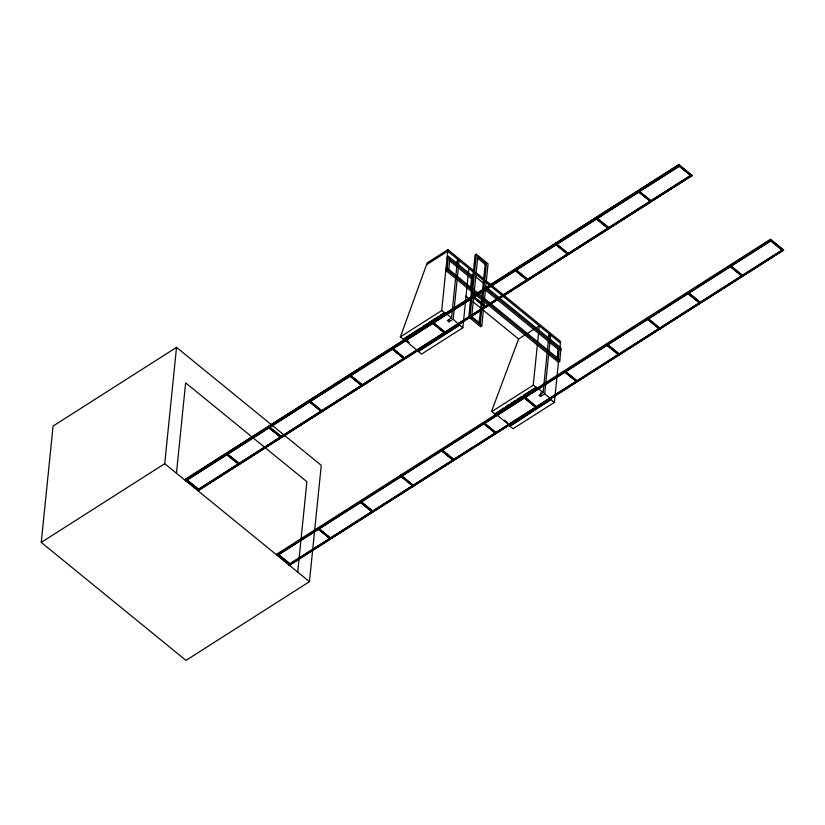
<?xml version="1.0" encoding="UTF-8"?>
<svg xmlns="http://www.w3.org/2000/svg" width="825" height="825" viewBox="0 0 825 825"><rect width="100%" height="100%" fill="white"/><g stroke="black" fill="none" stroke-linecap="round" stroke-linejoin="round"><path stroke-width="1.24" d="M41.25 542.407L53.068 426.092L176.529 347.366L321.255 465.352L309.447 581.666L185.986 660.392L41.25 542.407L164.711 463.681L176.529 347.366M176.447 473.241L185.625 382.862L306.89 481.718L297.712 572.096M198.34 489.349L186.605 479.779L186.532 480.449L198.268 490.019L198.474 489.153L186.739 479.583L186.656 480.367L198.392 489.937M197.649 489.679L197.567 490.463L691.35 175.601L691.433 174.818L197.639 489.792M198.423 490.432L692.216 175.447L198.423 490.432L185.13 479.469L678.913 164.608L692.206 175.57M226.432 454.389L238.796 464.176L238.868 463.506L227.133 453.936L226.432 454.389L238.178 463.836M227.061 454.606L227.267 453.74L239.002 463.31L238.92 464.093L227.184 454.523M268.61 427.484L280.356 436.941L268.61 427.484L269.311 427.041L281.047 436.611L280.985 437.271M269.311 427.041L269.249 427.711L281.108 437.198L281.191 436.404L269.455 426.845L269.373 427.628M276.653 554.214L289.967 564.939L783.75 250.068L770.447 239.229L276.653 554.214L289.967 564.939M277.448 554.73L277.365 555.514L771.148 240.653L771.231 239.869L277.324 554.751L277.252 555.421L771.035 240.56L783.007 250.315L289.224 565.177L289.183 564.3L782.966 249.428L783.007 250.315M278.138 554.4L278.077 555.07L289.802 564.63L289.874 563.97L278.138 554.4L277.437 554.854M308.354 401.012L321.668 411.727M309.148 401.528L308.952 402.218M309.901 401.785L309.983 401.002M320.884 411.097L320.925 411.974L320.997 411.304M321.719 410.561L321.75 411.448L309.787 401.692M329.711 538.457L317.976 528.887L330.34 538.787L330.536 537.931L318.801 528.361L318.728 529.145L330.464 538.715M318.605 529.227L318.667 528.557L330.402 538.127M349.666 375.798L361.402 385.368L349.666 375.798L350.377 375.354L362.103 384.924L362.041 385.584L350.305 376.025L350.512 375.158L362.247 384.718L362.165 385.512L350.429 375.942M360.143 502.105L371.879 511.675L360.143 502.105L360.855 501.662L372.591 511.222L372.518 511.892M404.291 358.019L392.556 348.459L392.483 349.119L404.219 358.689L404.425 357.823L392.69 348.263L392.607 349.047L404.343 358.607M454.028 310.262L453.121 319.203L448.986 321.843L447.418 320.564L451.553 317.924L444.912 312.5L403.497 339.467L400.362 336.909L427.226 262.824L447.903 249.635L473.828 270.765M403.497 339.467L403.549 338.879L421.482 354.131L462.846 327.762L468.868 268.424M403.6 358.349L391.854 348.903L392.556 348.459M399.898 475.623L413.201 486.348M400.558 476.169L400.61 476.933L400.692 476.149M401.435 476.407L401.517 475.623M412.428 485.708L412.345 486.502M413.253 485.183L413.047 486.049L401.311 476.489L400.733 474.983L414.016 485.946L413.356 485.399L413.284 486.069L401.321 476.314M432.259 322.967L432.31 323.73L432.393 322.946M432.424 321.894L445.737 332.619M433.012 323.276L433.094 322.441M433.135 323.204L433.218 322.42M400.362 336.909L441.715 310.54L447.903 249.635M471.714 291.596L445.789 270.466L447.026 269.672L448.387 256.307L472.312 275.818M448.759 269.373L449.79 259.163M444.128 332.506L444.17 333.393L444.232 332.722M444.747 332.846L444.819 332.176L433.084 322.616L432.382 323.06M444.953 331.98L444.995 332.867L433.022 323.101M448.986 321.843L449.243 319.285M451.553 317.924L457.524 259.184M454.286 307.704L457.143 279.613M457.401 277.056L458.308 268.115M458.576 265.567L459.092 260.452L457.019 261.772M441.2 450.419L452.935 459.989L441.2 450.419L441.911 449.976L453.647 459.535L453.575 460.206L441.839 450.646L441.911 449.976M418.358 351.584L459.711 325.215L453.121 319.203M468.806 317.078L475.097 255.007L476.345 254.213L488.07 263.783L481.779 325.854L480.532 326.648L468.806 317.078L470.044 316.295L476.345 254.213M473.612 296.773L473.54 297.433L485.275 307.003L485.347 306.333L473.612 296.773L472.911 297.217L484.657 306.663M479.077 324.328L485.162 264.34L486.399 263.546L477.799 256.534L471.714 316.522L480.315 323.544L486.399 263.546M480.532 326.648L480.645 325.607M548.553 336.394L550.626 335.074L544.655 393.824L540.519 396.454L538.962 395.185L543.097 392.545L536.446 387.121L495.031 414.088L491.896 411.531L492.061 409.963L518.605 339.013L534.115 329.123M495.031 414.088L503.57 408.086M495.134 432.97L483.398 423.411L484.089 423.07L495.825 432.64L495.753 433.311L484.017 423.741L484.223 422.874L495.959 432.444L495.877 433.228L484.141 423.668M515.089 270.322L526.824 279.881L515.089 270.322L515.79 269.868L527.526 279.438M515.79 269.868L515.728 270.538L527.587 280.026M515.852 270.456L515.934 269.672L527.67 279.242L527.464 280.108M558.484 361.989L554.379 402.383L513.026 428.752L509.891 426.205L551.306 399.238L544.655 393.824M523.957 396.516L537.271 407.241M524.545 397.897L524.628 397.062M524.669 397.825L524.752 397.031M491.896 411.531L533.249 385.162L537.353 344.767M537.611 342.241L538.508 333.403M538.766 330.877L539.282 325.823L536.178 327.803M535.662 407.127L535.703 408.014L535.765 407.344M536.281 407.468L536.487 406.601M536.59 406.818L536.528 407.488L524.556 397.722M554.833 243.839L568.147 254.564M555.503 244.386L555.555 245.149L555.627 244.355M540.519 396.454L540.911 392.628M556.462 243.829L556.256 244.695L567.992 254.265L568.054 253.595L556.318 244.025L555.617 244.478M543.097 392.545L548.285 341.468M548.542 338.91L549.058 333.795M509.891 426.205L551.306 399.238M567.363 253.925L567.404 254.812L567.476 254.141M557.174 358.174L558.082 349.243L559.319 348.449L558.288 358.669L557.04 359.452M568.116 254.182L568.198 253.399M559.886 348.098L560.567 341.478L485.791 280.521M473.705 293.215L558.453 362.299L559.69 361.515L561.041 348.15L485.275 286.378M576.19 381.284L564.455 371.724L565.146 371.384L576.881 380.954L576.809 381.624L565.073 372.054L565.28 371.188L577.015 380.758L576.933 381.542L565.208 371.982M596.145 218.635L607.881 228.195L596.145 218.635L596.846 218.182L608.582 227.752M596.846 218.182L596.784 218.852L608.644 228.339M596.908 218.769L596.991 217.986L608.726 227.556L608.52 228.422M606.623 344.943L618.358 354.502L606.623 344.943L607.324 344.489L619.059 354.059L618.998 354.729M607.324 344.489L607.262 345.159L619.121 354.647L619.204 353.863L607.468 344.293L607.386 345.077M639.035 191.287L638.962 191.957L650.698 201.527L650.77 200.857L639.035 191.287L638.333 191.74L650.079 201.187M646.367 318.46L659.68 329.185M647.171 318.976L646.965 319.667M647.914 319.234L647.996 318.45M658.897 328.546L658.938 329.423L659.01 328.762M659.732 328.02L659.763 328.897L647.8 319.141M678.862 165.897L690.597 175.457L678.862 165.897L679.563 165.443L691.298 175.013L691.226 175.684M678.913 164.608L185.12 479.593L185.831 480.892L679.614 166.031M679.491 166.114L679.697 165.248L185.78 480.129M691.474 175.694L691.536 175.024L197.752 489.895L197.691 490.555L691.474 175.694L679.501 165.938L185.718 480.8M687.679 293.257L699.414 302.816L687.679 293.257L688.39 292.803L700.116 302.373L700.054 303.043M742.304 275.478L730.568 265.908L730.496 266.578L742.232 276.138L742.438 275.272L730.702 265.712L730.62 266.496L742.356 276.066M741.603 275.921L729.867 266.351L730.568 265.908M770.395 240.508L782.131 250.078L770.395 240.508L771.097 240.065L782.832 249.635L782.76 250.295M771.024 240.735L771.107 239.889M470.363 318.357L471.611 317.563L481.779 325.854M427.072 264.392L447.748 251.213L473.663 272.343M447.15 257.101L448.387 256.307M446.985 258.679L448.233 257.885L472.694 277.829M445.954 268.888L447.191 268.104L470.662 287.234M473.096 274.653L471.859 275.447L470.498 288.802L471.745 288.018L482.501 296.783M404.611 338.198L420.523 328.061M422.637 326.7L426.886 323.998M429 322.647L438.549 316.563M440.663 315.212L444.912 312.5M185.903 480.233L186.605 479.779M309.138 401.641L309.839 401.198L321.575 410.767L321.513 411.427L309.777 401.868L309.2 400.362L322.482 411.324L321.822 410.778M418.419 350.996L459.772 324.627M505.694 406.735L508.87 404.704M510.995 403.353L515.233 400.651M517.357 399.3L521.596 396.588M523.72 395.237L533.259 389.153M317.965 529.011L318.667 528.557M400.672 476.262L401.383 475.819L413.119 485.378M523.916 397.681L524.618 397.227L536.353 406.797M647.151 319.1L647.862 318.646L659.587 328.216L659.526 328.886L647.79 319.316L647.212 317.811L660.516 328.659L659.835 328.226M289.173 564.413L783.069 249.645M289.101 565.084L782.884 250.222M470.044 316.295L471.611 317.563M556.328 243.849L555.679 243.189L568.961 254.152L568.301 253.615L568.229 254.275L556.256 244.52M477.51 258.101L485.162 264.34M475.819 272.394L483.801 278.891M475.664 273.962L483.636 280.469M485.636 282.088L560.402 343.045M476.035 277.045L483.852 283.418M486.637 289.193L560.887 349.718M449.553 260.762L472.447 279.427M484.399 289.173L558.082 349.243M483.605 297.784L559.845 359.937M447.026 269.672L472.457 290.4M473.952 291.617L482.233 298.372M483.914 299.743L559.69 361.515M473.746 296.577L485.482 306.137L485.399 306.921L473.663 297.361M465.95 296.093L470.931 300.156M472.931 301.775L480.903 308.282M482.903 309.911L518.791 339.168M441.715 310.54L444.85 313.098M459.711 325.215L462.846 327.762M533.249 385.162L536.384 387.709M551.244 399.836L554.379 402.383M524.906 398.362L536.436 407.88L523.143 396.928L523.731 398.248M406.282 340.034L409.169 342.385M504.539 420.142L507.416 422.483M495.082 413.49L509.953 425.618M186.893 480.913L198.433 490.318M164.711 463.681L309.447 581.666M278.272 554.204L278.2 554.988L289.936 564.558L290.008 563.774L278.272 554.204M360.989 501.466L360.783 502.332L372.642 511.82L372.725 511.026L360.989 501.466M431.609 322.307L444.902 333.269L431.609 322.307M442.045 449.78L441.963 450.563L453.698 460.133L453.781 459.339L442.045 449.78M639.169 191.091L639.086 191.874L650.822 201.444L650.904 200.661L639.169 191.091M688.524 292.607L688.318 293.473L700.178 302.961L700.26 302.177L688.524 292.607"/></g></svg>
